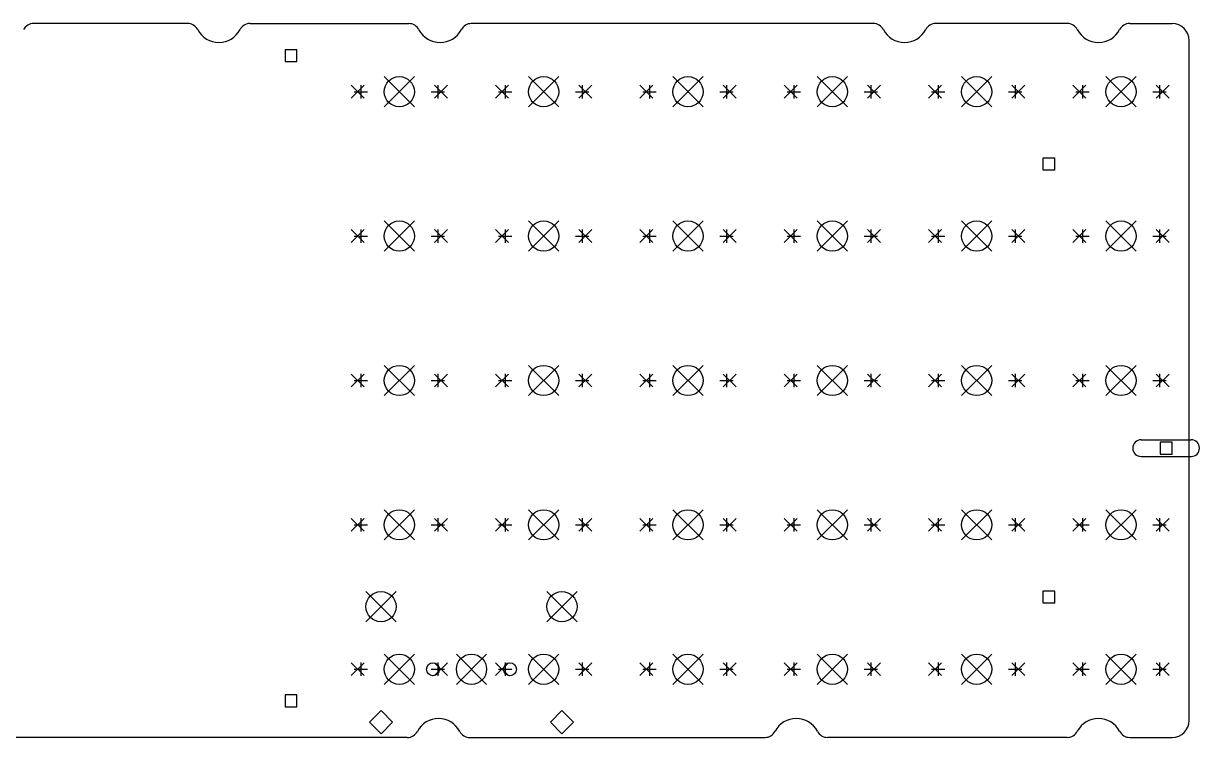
# Model space of a CAD drawing. Extents: x 8 to 296, y -173 to -55.
# Drawn here: x 140.9 to 296.1, y -149.5 to -55.3 of the extents above; entities that cross this region are included whole.
import ezdxf

# ---------------------------------------------------------------- set-up
doc = ezdxf.new("R2010")
doc.units = 0
doc.layers.add('BLACK', color=7, linetype='CONTINUOUS')

msp = doc.modelspace()

# ---------------------------------------------------------------- linework, layer by layer
at = {"layer": 'BLACK', "linetype": 'CONTINUOUS'}
for p, q in [((162.564, -55.2937), (142.236, -55.2937)), ((170.811, -55.2937), (191.754, -55.3)), ((253.052, -55.2937), (200, -55.3)), ((278.65, -55.2937), (261.298, -55.2937)), ((286.897, -55.2937), (292.5, -55.2937)), ((176.99, -58.7535), (175.435, -58.7535)), ((175.435, -58.7535), (175.435, -60.3091)), ((176.99, -60.3091), (176.99, -58.7535)), ((294.75, -147.244), (294.75, -57.5437)), ((175.435, -60.3091), (176.99, -60.3091)), ((184.15, -63.4438), (185.85, -65.1438)), ((185.85, -63.4438), (184.15, -65.1438)), ((184.15, -63.4438), (185.85, -65.1438)), ((185.85, -63.4438), (184.15, -65.1438)), ((185.42, -63.4188), (185.42, -65.1688)), ((185.42, -63.4188), (185.42, -65.1688)), ((188.506, -62.2999), (192.494, -66.2877)), ((192.494, -62.2999), (188.506, -66.2877)), ((188.506, -62.2999), (192.494, -66.2877)), ((192.494, -62.2999), (188.506, -66.2877)), ((195.15, -63.4438), (196.85, -65.1438)), ((196.85, -63.4438), (195.15, -65.1438)), ((195.15, -63.4438), (196.85, -65.1438)), ((196.85, -63.4438), (195.15, -65.1438)), ((195.58, -63.4188), (195.58, -65.1688)), ((195.58, -63.4188), (195.58, -65.1688)), ((203.2, -63.4438), (204.9, -65.1438)), ((204.9, -63.4438), (203.2, -65.1438)), ((203.2, -63.4438), (204.9, -65.1438)), ((204.9, -63.4438), (203.2, -65.1438)), ((204.47, -63.4188), (204.47, -65.1688)), ((204.47, -63.4188), (204.47, -65.1688)), ((207.556, -62.2999), (211.544, -66.2877)), ((211.544, -62.2999), (207.556, -66.2877)), ((207.556, -62.2999), (211.544, -66.2877)), ((211.544, -62.2999), (207.556, -66.2877)), ((214.2, -63.4438), (215.9, -65.1438)), ((215.9, -63.4438), (214.2, -65.1438)), ((214.2, -63.4438), (215.9, -65.1438)), ((215.9, -63.4438), (214.2, -65.1438)), ((214.63, -63.4188), (214.63, -65.1688)), ((214.63, -63.4188), (214.63, -65.1688)), ((222.25, -63.4438), (223.95, -65.1438)), ((223.95, -63.4438), (222.25, -65.1438)), ((222.25, -63.4438), (223.95, -65.1438)), ((223.95, -63.4438), (222.25, -65.1438)), ((223.52, -63.4188), (223.52, -65.1688)), ((223.52, -63.4188), (223.52, -65.1688)), ((226.606, -62.2999), (230.594, -66.2877)), ((230.594, -62.2999), (226.606, -66.2877)), ((226.606, -62.2999), (230.594, -66.2877)), ((230.594, -62.2999), (226.606, -66.2877)), ((233.25, -63.4438), (234.95, -65.1438)), ((234.95, -63.4438), (233.25, -65.1438)), ((233.25, -63.4438), (234.95, -65.1438)), ((234.95, -63.4438), (233.25, -65.1438)), ((233.68, -63.4188), (233.68, -65.1688)), ((233.68, -63.4188), (233.68, -65.1688)), ((241.3, -63.4438), (243, -65.1438)), ((243, -63.4438), (241.3, -65.1438)), ((241.3, -63.4438), (243, -65.1438)), ((243, -63.4438), (241.3, -65.1438)), ((242.57, -63.4188), (242.57, -65.1688)), ((242.57, -63.4188), (242.57, -65.1688)), ((245.656, -62.2999), (249.644, -66.2877)), ((249.644, -62.2999), (245.656, -66.2877)), ((245.656, -62.2999), (249.644, -66.2877)), ((249.644, -62.2999), (245.656, -66.2877)), ((252.3, -63.4438), (254, -65.1438)), ((254, -63.4438), (252.3, -65.1438)), ((252.3, -63.4438), (254, -65.1438)), ((254, -63.4438), (252.3, -65.1438)), ((252.73, -63.4188), (252.73, -65.1688)), ((252.73, -63.4188), (252.73, -65.1688)), ((260.35, -63.4438), (262.05, -65.1438)), ((262.05, -63.4438), (260.35, -65.1438)), ((260.35, -63.4438), (262.05, -65.1438)), ((262.05, -63.4438), (260.35, -65.1438)), ((261.62, -63.4188), (261.62, -65.1688)), ((261.62, -63.4188), (261.62, -65.1688)), ((264.706, -62.2999), (268.694, -66.2877)), ((268.694, -62.2999), (264.706, -66.2877)), ((264.706, -62.2999), (268.694, -66.2877)), ((268.694, -62.2999), (264.706, -66.2877)), ((271.35, -63.4438), (273.05, -65.1438)), ((273.05, -63.4438), (271.35, -65.1438)), ((271.35, -63.4438), (273.05, -65.1438)), ((273.05, -63.4438), (271.35, -65.1438)), ((271.78, -63.4188), (271.78, -65.1688)), ((271.78, -63.4188), (271.78, -65.1688)), ((279.4, -63.4438), (281.1, -65.1438)), ((281.1, -63.4438), (279.4, -65.1438)), ((279.4, -63.4438), (281.1, -65.1438)), ((281.1, -63.4438), (279.4, -65.1438)), ((280.67, -63.4188), (280.67, -65.1688)), ((280.67, -63.4188), (280.67, -65.1688)), ((283.756, -62.2999), (287.744, -66.2877)), ((287.744, -62.2999), (283.756, -66.2877)), ((283.756, -62.2999), (287.744, -66.2877)), ((287.744, -62.2999), (283.756, -66.2877)), ((290.4, -63.4438), (292.1, -65.1438)), ((292.1, -63.4438), (290.4, -65.1438)), ((290.4, -63.4438), (292.1, -65.1438)), ((292.1, -63.4438), (290.4, -65.1438)), ((290.83, -63.4188), (290.83, -65.1688)), ((290.83, -63.4188), (290.83, -65.1688)), ((184.545, -64.2938), (186.295, -64.2938)), ((184.545, -64.2938), (186.295, -64.2938)), ((194.705, -64.2938), (196.455, -64.2938)), ((194.705, -64.2938), (196.455, -64.2938)), ((203.595, -64.2938), (205.345, -64.2938)), ((203.595, -64.2938), (205.345, -64.2938)), ((213.755, -64.2938), (215.505, -64.2938)), ((213.755, -64.2938), (215.505, -64.2938)), ((222.645, -64.2938), (224.395, -64.2938)), ((222.645, -64.2938), (224.395, -64.2938)), ((232.805, -64.2938), (234.555, -64.2938)), ((232.805, -64.2938), (234.555, -64.2938)), ((241.695, -64.2938), (243.445, -64.2938)), ((241.695, -64.2938), (243.445, -64.2938)), ((251.855, -64.2938), (253.605, -64.2938)), ((251.855, -64.2938), (253.605, -64.2938)), ((260.745, -64.2938), (262.495, -64.2938)), ((260.745, -64.2938), (262.495, -64.2938)), ((270.905, -64.2938), (272.655, -64.2938)), ((270.905, -64.2938), (272.655, -64.2938)), ((279.795, -64.2938), (281.545, -64.2938)), ((279.795, -64.2938), (281.545, -64.2938)), ((289.955, -64.2938), (291.705, -64.2938)), ((289.955, -64.2938), (291.705, -64.2938)), ((277.003, -73.041), (275.447, -73.041)), ((275.447, -73.041), (275.447, -74.5966)), ((277.003, -74.5966), (277.003, -73.041)), ((275.447, -74.5966), (277.003, -74.5966)), ((188.506, -81.3499), (192.494, -85.3377)), ((192.494, -81.3499), (188.506, -85.3377)), ((188.506, -81.3499), (192.494, -85.3377)), ((192.494, -81.3499), (188.506, -85.3377)), ((207.556, -81.3499), (211.544, -85.3377)), ((211.544, -81.3499), (207.556, -85.3377)), ((207.556, -81.3499), (211.544, -85.3377)), ((211.544, -81.3499), (207.556, -85.3377)), ((226.606, -81.3499), (230.594, -85.3377)), ((230.594, -81.3499), (226.606, -85.3377)), ((226.606, -81.3499), (230.594, -85.3377)), ((230.594, -81.3499), (226.606, -85.3377)), ((245.656, -81.3499), (249.644, -85.3377)), ((249.644, -81.3499), (245.656, -85.3377)), ((245.656, -81.3499), (249.644, -85.3377)), ((249.644, -81.3499), (245.656, -85.3377)), ((264.706, -81.3499), (268.694, -85.3377)), ((268.694, -81.3499), (264.706, -85.3377)), ((264.706, -81.3499), (268.694, -85.3377)), ((268.694, -81.3499), (264.706, -85.3377)), ((283.756, -81.3499), (287.744, -85.3377)), ((287.744, -81.3499), (283.756, -85.3377)), ((283.756, -81.3499), (287.744, -85.3377)), ((287.744, -81.3499), (283.756, -85.3377)), ((184.15, -82.4938), (185.85, -84.1938)), ((185.85, -82.4938), (184.15, -84.1938)), ((184.15, -82.4938), (185.85, -84.1938)), ((185.85, -82.4938), (184.15, -84.1938)), ((184.545, -83.3438), (186.295, -83.3438)), ((184.545, -83.3438), (186.295, -83.3438)), ((185.42, -82.4688), (185.42, -84.2188)), ((185.42, -82.4688), (185.42, -84.2188)), ((194.705, -83.3438), (196.455, -83.3438)), ((194.705, -83.3438), (196.455, -83.3438)), ((195.15, -82.4938), (196.85, -84.1938)), ((196.85, -82.4938), (195.15, -84.1938)), ((195.15, -82.4938), (196.85, -84.1938)), ((196.85, -82.4938), (195.15, -84.1938)), ((195.58, -82.4688), (195.58, -84.2188)), ((195.58, -82.4688), (195.58, -84.2188)), ((203.2, -82.4938), (204.9, -84.1938)), ((204.9, -82.4938), (203.2, -84.1938)), ((203.2, -82.4938), (204.9, -84.1938)), ((204.9, -82.4938), (203.2, -84.1938)), ((203.595, -83.3438), (205.345, -83.3438)), ((203.595, -83.3438), (205.345, -83.3438)), ((204.47, -82.4688), (204.47, -84.2188)), ((204.47, -82.4688), (204.47, -84.2188)), ((213.755, -83.3438), (215.505, -83.3438)), ((213.755, -83.3438), (215.505, -83.3438)), ((214.2, -82.4938), (215.9, -84.1938)), ((215.9, -82.4938), (214.2, -84.1938)), ((214.2, -82.4938), (215.9, -84.1938)), ((215.9, -82.4938), (214.2, -84.1938)), ((214.63, -82.4688), (214.63, -84.2188)), ((214.63, -82.4688), (214.63, -84.2188)), ((222.25, -82.4938), (223.95, -84.1938)), ((223.95, -82.4938), (222.25, -84.1938)), ((222.25, -82.4938), (223.95, -84.1938)), ((223.95, -82.4938), (222.25, -84.1938)), ((222.645, -83.3438), (224.395, -83.3438)), ((222.645, -83.3438), (224.395, -83.3438)), ((223.52, -82.4688), (223.52, -84.2188)), ((223.52, -82.4688), (223.52, -84.2188)), ((232.805, -83.3438), (234.555, -83.3438)), ((232.805, -83.3438), (234.555, -83.3438)), ((233.25, -82.4938), (234.95, -84.1938)), ((234.95, -82.4938), (233.25, -84.1938)), ((233.25, -82.4938), (234.95, -84.1938)), ((234.95, -82.4938), (233.25, -84.1938)), ((233.68, -82.4688), (233.68, -84.2188)), ((233.68, -82.4688), (233.68, -84.2188)), ((241.3, -82.4938), (243, -84.1938)), ((243, -82.4938), (241.3, -84.1938)), ((241.3, -82.4938), (243, -84.1938)), ((243, -82.4938), (241.3, -84.1938)), ((241.695, -83.3438), (243.445, -83.3438)), ((241.695, -83.3438), (243.445, -83.3438)), ((242.57, -82.4688), (242.57, -84.2188)), ((242.57, -82.4688), (242.57, -84.2188)), ((251.855, -83.3438), (253.605, -83.3438)), ((251.855, -83.3438), (253.605, -83.3438)), ((252.3, -82.4938), (254, -84.1938)), ((254, -82.4938), (252.3, -84.1938)), ((252.3, -82.4938), (254, -84.1938)), ((254, -82.4938), (252.3, -84.1938)), ((252.73, -82.4688), (252.73, -84.2188)), ((252.73, -82.4688), (252.73, -84.2188)), ((260.35, -82.4938), (262.05, -84.1938)), ((262.05, -82.4938), (260.35, -84.1938)), ((260.35, -82.4938), (262.05, -84.1938)), ((262.05, -82.4938), (260.35, -84.1938)), ((260.745, -83.3438), (262.495, -83.3438)), ((260.745, -83.3438), (262.495, -83.3438)), ((261.62, -82.4688), (261.62, -84.2188)), ((261.62, -82.4688), (261.62, -84.2188)), ((270.905, -83.3438), (272.655, -83.3438)), ((270.905, -83.3438), (272.655, -83.3438)), ((271.35, -82.4938), (273.05, -84.1938)), ((273.05, -82.4938), (271.35, -84.1938)), ((271.35, -82.4938), (273.05, -84.1938)), ((273.05, -82.4938), (271.35, -84.1938)), ((271.78, -82.4688), (271.78, -84.2188)), ((271.78, -82.4688), (271.78, -84.2188)), ((279.4, -82.4938), (281.1, -84.1938)), ((281.1, -82.4938), (279.4, -84.1938)), ((279.4, -82.4938), (281.1, -84.1938)), ((281.1, -82.4938), (279.4, -84.1938)), ((279.795, -83.3438), (281.545, -83.3438)), ((279.795, -83.3438), (281.545, -83.3438)), ((280.67, -82.4688), (280.67, -84.2188)), ((280.67, -82.4688), (280.67, -84.2188)), ((289.955, -83.3438), (291.705, -83.3438)), ((289.955, -83.3438), (291.705, -83.3438)), ((290.4, -82.4938), (292.1, -84.1938)), ((292.1, -82.4938), (290.4, -84.1938)), ((290.4, -82.4938), (292.1, -84.1938)), ((292.1, -82.4938), (290.4, -84.1938)), ((290.83, -82.4688), (290.83, -84.2188)), ((290.83, -82.4688), (290.83, -84.2188)), ((188.506, -100.4), (192.494, -104.388)), ((192.494, -100.4), (188.506, -104.388)), ((188.506, -100.4), (192.494, -104.388)), ((192.494, -100.4), (188.506, -104.388)), ((207.556, -100.4), (211.544, -104.388)), ((211.544, -100.4), (207.556, -104.388)), ((207.556, -100.4), (211.544, -104.388)), ((211.544, -100.4), (207.556, -104.388)), ((226.606, -100.4), (230.594, -104.388)), ((230.594, -100.4), (226.606, -104.388)), ((226.606, -100.4), (230.594, -104.388)), ((230.594, -100.4), (226.606, -104.388)), ((245.656, -100.4), (249.644, -104.388)), ((249.644, -100.4), (245.656, -104.388)), ((245.656, -100.4), (249.644, -104.388)), ((249.644, -100.4), (245.656, -104.388)), ((264.706, -100.4), (268.694, -104.388)), ((268.694, -100.4), (264.706, -104.388)), ((264.706, -100.4), (268.694, -104.388)), ((268.694, -100.4), (264.706, -104.388)), ((283.756, -100.4), (287.744, -104.388)), ((287.744, -100.4), (283.756, -104.388)), ((283.756, -100.4), (287.744, -104.388)), ((287.744, -100.4), (283.756, -104.388)), ((184.15, -101.544), (185.85, -103.244)), ((185.85, -101.544), (184.15, -103.244)), ((184.15, -101.544), (185.85, -103.244)), ((185.85, -101.544), (184.15, -103.244)), ((184.545, -102.394), (186.295, -102.394)), ((184.545, -102.394), (186.295, -102.394)), ((185.42, -101.519), (185.42, -103.269)), ((185.42, -101.519), (185.42, -103.269)), ((194.705, -102.394), (196.455, -102.394)), ((194.705, -102.394), (196.455, -102.394)), ((195.15, -101.544), (196.85, -103.244)), ((196.85, -101.544), (195.15, -103.244)), ((195.15, -101.544), (196.85, -103.244)), ((196.85, -101.544), (195.15, -103.244)), ((195.58, -101.519), (195.58, -103.269)), ((195.58, -101.519), (195.58, -103.269)), ((203.2, -101.544), (204.9, -103.244)), ((204.9, -101.544), (203.2, -103.244)), ((203.2, -101.544), (204.9, -103.244)), ((204.9, -101.544), (203.2, -103.244)), ((203.595, -102.394), (205.345, -102.394)), ((203.595, -102.394), (205.345, -102.394)), ((204.47, -101.519), (204.47, -103.269)), ((204.47, -101.519), (204.47, -103.269)), ((213.755, -102.394), (215.505, -102.394)), ((213.755, -102.394), (215.505, -102.394)), ((214.2, -101.544), (215.9, -103.244)), ((215.9, -101.544), (214.2, -103.244)), ((214.2, -101.544), (215.9, -103.244)), ((215.9, -101.544), (214.2, -103.244)), ((214.63, -101.519), (214.63, -103.269)), ((214.63, -101.519), (214.63, -103.269)), ((222.25, -101.544), (223.95, -103.244)), ((223.95, -101.544), (222.25, -103.244)), ((222.25, -101.544), (223.95, -103.244)), ((223.95, -101.544), (222.25, -103.244)), ((222.645, -102.394), (224.395, -102.394)), ((222.645, -102.394), (224.395, -102.394)), ((223.52, -101.519), (223.52, -103.269)), ((223.52, -101.519), (223.52, -103.269)), ((232.805, -102.394), (234.555, -102.394)), ((232.805, -102.394), (234.555, -102.394)), ((233.25, -101.544), (234.95, -103.244)), ((234.95, -101.544), (233.25, -103.244)), ((233.25, -101.544), (234.95, -103.244)), ((234.95, -101.544), (233.25, -103.244)), ((233.68, -101.519), (233.68, -103.269)), ((233.68, -101.519), (233.68, -103.269)), ((241.3, -101.544), (243, -103.244)), ((243, -101.544), (241.3, -103.244)), ((241.3, -101.544), (243, -103.244)), ((243, -101.544), (241.3, -103.244)), ((241.695, -102.394), (243.445, -102.394)), ((241.695, -102.394), (243.445, -102.394)), ((242.57, -101.519), (242.57, -103.269)), ((242.57, -101.519), (242.57, -103.269)), ((251.855, -102.394), (253.605, -102.394)), ((251.855, -102.394), (253.605, -102.394)), ((252.3, -101.544), (254, -103.244)), ((254, -101.544), (252.3, -103.244)), ((252.3, -101.544), (254, -103.244)), ((254, -101.544), (252.3, -103.244)), ((252.73, -101.519), (252.73, -103.269)), ((252.73, -101.519), (252.73, -103.269)), ((260.35, -101.544), (262.05, -103.244)), ((262.05, -101.544), (260.35, -103.244)), ((260.35, -101.544), (262.05, -103.244)), ((262.05, -101.544), (260.35, -103.244)), ((260.745, -102.394), (262.495, -102.394)), ((260.745, -102.394), (262.495, -102.394)), ((261.62, -101.519), (261.62, -103.269)), ((261.62, -101.519), (261.62, -103.269)), ((270.905, -102.394), (272.655, -102.394)), ((270.905, -102.394), (272.655, -102.394)), ((271.35, -101.544), (273.05, -103.244)), ((273.05, -101.544), (271.35, -103.244)), ((271.35, -101.544), (273.05, -103.244)), ((273.05, -101.544), (271.35, -103.244)), ((271.78, -101.519), (271.78, -103.269)), ((271.78, -101.519), (271.78, -103.269)), ((279.4, -101.544), (281.1, -103.244)), ((281.1, -101.544), (279.4, -103.244)), ((279.4, -101.544), (281.1, -103.244)), ((281.1, -101.544), (279.4, -103.244)), ((279.795, -102.394), (281.545, -102.394)), ((279.795, -102.394), (281.545, -102.394)), ((280.67, -101.519), (280.67, -103.269)), ((280.67, -101.519), (280.67, -103.269)), ((289.955, -102.394), (291.705, -102.394)), ((289.955, -102.394), (291.705, -102.394)), ((290.4, -101.544), (292.1, -103.244)), ((292.1, -101.544), (290.4, -103.244)), ((290.4, -101.544), (292.1, -103.244)), ((292.1, -101.544), (290.4, -103.244)), ((290.83, -101.519), (290.83, -103.269)), ((290.83, -101.519), (290.83, -103.269)), ((288.403, -110.224), (295.003, -110.224)), ((292.481, -110.546), (290.926, -110.546)), ((290.926, -110.546), (290.926, -112.101)), ((292.481, -112.101), (292.481, -110.546)), ((288.403, -112.424), (295.003, -112.424)), ((290.926, -112.101), (292.481, -112.101)), ((188.506, -119.45), (192.494, -123.438)), ((192.494, -119.45), (188.506, -123.438)), ((188.506, -119.45), (192.494, -123.438)), ((192.494, -119.45), (188.506, -123.438)), ((207.556, -119.45), (211.544, -123.438)), ((211.544, -119.45), (207.556, -123.438)), ((207.556, -119.45), (211.544, -123.438)), ((211.544, -119.45), (207.556, -123.438)), ((226.606, -119.45), (230.594, -123.438)), ((230.594, -119.45), (226.606, -123.438)), ((226.606, -119.45), (230.594, -123.438)), ((230.594, -119.45), (226.606, -123.438)), ((245.656, -119.45), (249.644, -123.438)), ((249.644, -119.45), (245.656, -123.438)), ((245.656, -119.45), (249.644, -123.438)), ((249.644, -119.45), (245.656, -123.438)), ((264.706, -119.45), (268.694, -123.438)), ((268.694, -119.45), (264.706, -123.438)), ((264.706, -119.45), (268.694, -123.438)), ((268.694, -119.45), (264.706, -123.438)), ((283.756, -119.45), (287.744, -123.438)), ((287.744, -119.45), (283.756, -123.438)), ((283.756, -119.45), (287.744, -123.438)), ((287.744, -119.45), (283.756, -123.438)), ((184.15, -120.594), (185.85, -122.294)), ((185.85, -120.594), (184.15, -122.294)), ((184.15, -120.594), (185.85, -122.294)), ((185.85, -120.594), (184.15, -122.294)), ((185.42, -120.569), (185.42, -122.319)), ((185.42, -120.569), (185.42, -122.319)), ((195.15, -120.594), (196.85, -122.294)), ((196.85, -120.594), (195.15, -122.294)), ((195.15, -120.594), (196.85, -122.294)), ((196.85, -120.594), (195.15, -122.294)), ((195.58, -120.569), (195.58, -122.319)), ((195.58, -120.569), (195.58, -122.319)), ((203.2, -120.594), (204.9, -122.294)), ((204.9, -120.594), (203.2, -122.294)), ((203.2, -120.594), (204.9, -122.294)), ((204.9, -120.594), (203.2, -122.294)), ((204.47, -120.569), (204.47, -122.319)), ((204.47, -120.569), (204.47, -122.319)), ((214.2, -120.594), (215.9, -122.294)), ((215.9, -120.594), (214.2, -122.294)), ((214.2, -120.594), (215.9, -122.294)), ((215.9, -120.594), (214.2, -122.294)), ((214.63, -120.569), (214.63, -122.319)), ((214.63, -120.569), (214.63, -122.319)), ((222.25, -120.594), (223.95, -122.294)), ((223.95, -120.594), (222.25, -122.294)), ((222.25, -120.594), (223.95, -122.294)), ((223.95, -120.594), (222.25, -122.294)), ((223.52, -120.569), (223.52, -122.319)), ((223.52, -120.569), (223.52, -122.319)), ((233.25, -120.594), (234.95, -122.294)), ((234.95, -120.594), (233.25, -122.294)), ((233.25, -120.594), (234.95, -122.294)), ((234.95, -120.594), (233.25, -122.294)), ((233.68, -120.569), (233.68, -122.319)), ((233.68, -120.569), (233.68, -122.319)), ((241.3, -120.594), (243, -122.294)), ((243, -120.594), (241.3, -122.294)), ((241.3, -120.594), (243, -122.294)), ((243, -120.594), (241.3, -122.294)), ((242.57, -120.569), (242.57, -122.319)), ((242.57, -120.569), (242.57, -122.319)), ((252.3, -120.594), (254, -122.294)), ((254, -120.594), (252.3, -122.294)), ((252.3, -120.594), (254, -122.294)), ((254, -120.594), (252.3, -122.294)), ((252.73, -120.569), (252.73, -122.319)), ((252.73, -120.569), (252.73, -122.319)), ((260.35, -120.594), (262.05, -122.294)), ((262.05, -120.594), (260.35, -122.294)), ((260.35, -120.594), (262.05, -122.294)), ((262.05, -120.594), (260.35, -122.294)), ((261.62, -120.569), (261.62, -122.319)), ((261.62, -120.569), (261.62, -122.319)), ((271.35, -120.594), (273.05, -122.294)), ((273.05, -120.594), (271.35, -122.294)), ((271.35, -120.594), (273.05, -122.294)), ((273.05, -120.594), (271.35, -122.294)), ((271.78, -120.569), (271.78, -122.319)), ((271.78, -120.569), (271.78, -122.319)), ((279.4, -120.594), (281.1, -122.294)), ((281.1, -120.594), (279.4, -122.294)), ((279.4, -120.594), (281.1, -122.294)), ((281.1, -120.594), (279.4, -122.294)), ((280.67, -120.569), (280.67, -122.319)), ((280.67, -120.569), (280.67, -122.319)), ((290.4, -120.594), (292.1, -122.294)), ((292.1, -120.594), (290.4, -122.294)), ((290.4, -120.594), (292.1, -122.294)), ((292.1, -120.594), (290.4, -122.294)), ((290.83, -120.569), (290.83, -122.319)), ((290.83, -120.569), (290.83, -122.319)), ((184.545, -121.444), (186.295, -121.444)), ((184.545, -121.444), (186.295, -121.444)), ((194.705, -121.444), (196.455, -121.444)), ((194.705, -121.444), (196.455, -121.444)), ((203.595, -121.444), (205.345, -121.444)), ((203.595, -121.444), (205.345, -121.444)), ((213.755, -121.444), (215.505, -121.444)), ((213.755, -121.444), (215.505, -121.444)), ((222.645, -121.444), (224.395, -121.444)), ((222.645, -121.444), (224.395, -121.444)), ((232.805, -121.444), (234.555, -121.444)), ((232.805, -121.444), (234.555, -121.444)), ((241.695, -121.444), (243.445, -121.444)), ((241.695, -121.444), (243.445, -121.444)), ((251.855, -121.444), (253.605, -121.444)), ((251.855, -121.444), (253.605, -121.444)), ((260.745, -121.444), (262.495, -121.444)), ((260.745, -121.444), (262.495, -121.444)), ((270.905, -121.444), (272.655, -121.444)), ((270.905, -121.444), (272.655, -121.444)), ((279.795, -121.444), (281.545, -121.444)), ((279.795, -121.444), (281.545, -121.444)), ((289.955, -121.444), (291.705, -121.444)), ((289.955, -121.444), (291.705, -121.444)), ((186.093, -130.245), (190.081, -134.233)), ((190.081, -130.245), (186.093, -134.233)), ((209.969, -130.245), (213.957, -134.233)), ((213.957, -130.245), (209.969, -134.233)), ((277.003, -130.191), (275.447, -130.191)), ((275.447, -130.191), (275.447, -131.747)), ((277.003, -131.747), (277.003, -130.191)), ((275.447, -131.747), (277.003, -131.747)), ((184.15, -139.644), (185.85, -141.344)), ((185.85, -139.644), (184.15, -141.344)), ((184.15, -139.644), (185.85, -141.344)), ((185.85, -139.644), (184.15, -141.344)), ((185.42, -139.619), (185.42, -141.369)), ((185.42, -139.619), (185.42, -141.369)), ((188.506, -138.5), (192.494, -142.488)), ((192.494, -138.5), (188.506, -142.488)), ((188.506, -138.5), (192.494, -142.488)), ((192.494, -138.5), (188.506, -142.488)), ((195.15, -139.644), (196.85, -141.344)), ((196.85, -139.644), (195.15, -141.344)), ((195.15, -139.644), (196.85, -141.344)), ((196.85, -139.644), (195.15, -141.344)), ((195.58, -139.619), (195.58, -141.369)), ((195.58, -139.619), (195.58, -141.369)), ((198.031, -138.5), (202.019, -142.488)), ((202.019, -138.5), (198.031, -142.488)), ((203.2, -139.644), (204.9, -141.344)), ((204.9, -139.644), (203.2, -141.344)), ((203.2, -139.644), (204.9, -141.344)), ((204.9, -139.644), (203.2, -141.344)), ((204.47, -139.619), (204.47, -141.369)), ((204.47, -139.619), (204.47, -141.369)), ((207.556, -138.5), (211.544, -142.488)), ((211.544, -138.5), (207.556, -142.488)), ((207.556, -138.5), (211.544, -142.488)), ((211.544, -138.5), (207.556, -142.488)), ((214.2, -139.644), (215.9, -141.344)), ((215.9, -139.644), (214.2, -141.344)), ((214.2, -139.644), (215.9, -141.344)), ((215.9, -139.644), (214.2, -141.344)), ((214.63, -139.619), (214.63, -141.369)), ((214.63, -139.619), (214.63, -141.369)), ((222.25, -139.644), (223.95, -141.344)), ((223.95, -139.644), (222.25, -141.344)), ((222.25, -139.644), (223.95, -141.344)), ((223.95, -139.644), (222.25, -141.344)), ((223.52, -139.619), (223.52, -141.369)), ((223.52, -139.619), (223.52, -141.369)), ((226.606, -138.5), (230.594, -142.488)), ((230.594, -138.5), (226.606, -142.488)), ((226.606, -138.5), (230.594, -142.488)), ((230.594, -138.5), (226.606, -142.488)), ((233.25, -139.644), (234.95, -141.344)), ((234.95, -139.644), (233.25, -141.344)), ((233.25, -139.644), (234.95, -141.344)), ((234.95, -139.644), (233.25, -141.344)), ((233.68, -139.619), (233.68, -141.369)), ((233.68, -139.619), (233.68, -141.369)), ((241.3, -139.644), (243, -141.344)), ((243, -139.644), (241.3, -141.344)), ((241.3, -139.644), (243, -141.344)), ((243, -139.644), (241.3, -141.344)), ((242.57, -139.619), (242.57, -141.369)), ((242.57, -139.619), (242.57, -141.369)), ((245.656, -138.5), (249.644, -142.488)), ((249.644, -138.5), (245.656, -142.488)), ((245.656, -138.5), (249.644, -142.488)), ((249.644, -138.5), (245.656, -142.488)), ((252.3, -139.644), (254, -141.344)), ((254, -139.644), (252.3, -141.344)), ((252.3, -139.644), (254, -141.344)), ((254, -139.644), (252.3, -141.344)), ((252.73, -139.619), (252.73, -141.369)), ((252.73, -139.619), (252.73, -141.369)), ((260.35, -139.644), (262.05, -141.344)), ((262.05, -139.644), (260.35, -141.344)), ((260.35, -139.644), (262.05, -141.344)), ((262.05, -139.644), (260.35, -141.344)), ((261.62, -139.619), (261.62, -141.369)), ((261.62, -139.619), (261.62, -141.369)), ((264.706, -138.5), (268.694, -142.488)), ((268.694, -138.5), (264.706, -142.488)), ((264.706, -138.5), (268.694, -142.488)), ((268.694, -138.5), (264.706, -142.488)), ((271.35, -139.644), (273.05, -141.344)), ((273.05, -139.644), (271.35, -141.344)), ((271.35, -139.644), (273.05, -141.344)), ((273.05, -139.644), (271.35, -141.344)), ((271.78, -139.619), (271.78, -141.369)), ((271.78, -139.619), (271.78, -141.369)), ((279.4, -139.644), (281.1, -141.344)), ((281.1, -139.644), (279.4, -141.344)), ((279.4, -139.644), (281.1, -141.344)), ((281.1, -139.644), (279.4, -141.344)), ((280.67, -139.619), (280.67, -141.369)), ((280.67, -139.619), (280.67, -141.369)), ((283.756, -138.5), (287.744, -142.488)), ((287.744, -138.5), (283.756, -142.488)), ((283.756, -138.5), (287.744, -142.488)), ((287.744, -138.5), (283.756, -142.488)), ((290.4, -139.644), (292.1, -141.344)), ((292.1, -139.644), (290.4, -141.344)), ((290.4, -139.644), (292.1, -141.344)), ((292.1, -139.644), (290.4, -141.344)), ((290.83, -139.619), (290.83, -141.369)), ((290.83, -139.619), (290.83, -141.369)), ((184.545, -140.494), (186.295, -140.494)), ((184.545, -140.494), (186.295, -140.494)), ((194.705, -140.494), (196.455, -140.494)), ((194.705, -140.494), (196.455, -140.494)), ((203.595, -140.494), (205.345, -140.494)), ((203.595, -140.494), (205.345, -140.494)), ((213.755, -140.494), (215.505, -140.494)), ((213.755, -140.494), (215.505, -140.494)), ((222.645, -140.494), (224.395, -140.494)), ((222.645, -140.494), (224.395, -140.494)), ((232.805, -140.494), (234.555, -140.494)), ((232.805, -140.494), (234.555, -140.494)), ((241.695, -140.494), (243.445, -140.494)), ((241.695, -140.494), (243.445, -140.494)), ((251.855, -140.494), (253.605, -140.494)), ((251.855, -140.494), (253.605, -140.494)), ((260.745, -140.494), (262.495, -140.494)), ((260.745, -140.494), (262.495, -140.494)), ((270.905, -140.494), (272.655, -140.494)), ((270.905, -140.494), (272.655, -140.494)), ((279.795, -140.494), (281.545, -140.494)), ((279.795, -140.494), (281.545, -140.494)), ((289.955, -140.494), (291.705, -140.494)), ((289.955, -140.494), (291.705, -140.494)), ((176.99, -143.883), (175.435, -143.883)), ((175.435, -143.883), (175.435, -145.439)), ((176.99, -145.439), (176.99, -143.883)), ((175.435, -145.439), (176.99, -145.439)), ((188.087, -145.955), (186.563, -147.479)), ((189.611, -147.479), (188.087, -145.955)), ((211.963, -145.955), (210.439, -147.479)), ((213.487, -147.479), (211.963, -145.955)), ((186.563, -147.479), (188.087, -149.003)), ((188.087, -149.003), (189.611, -147.479)), ((210.439, -147.479), (211.963, -149.003)), ((211.963, -149.003), (213.487, -147.479)), ((191.554, -149.5), (113.246, -149.5)), ((199.8, -149.5), (238.764, -149.494)), ((278.65, -149.494), (247.011, -149.494)), ((286.897, -149.494), (292.5, -149.494))]:
    msp.add_line(p, q, dxfattribs=at)
at = {"layer": 'BLACK'}
for centre, radius in [((190.5, -64.2938), 1.9939), ((190.5, -64.2938), 1.9939), ((209.55, -64.2938), 1.9939), ((209.55, -64.2938), 1.9939), ((228.6, -64.2938), 1.9939), ((228.6, -64.2938), 1.9939), ((247.65, -64.2938), 1.9939), ((247.65, -64.2938), 1.9939), ((266.7, -64.2938), 1.9939), ((266.7, -64.2938), 1.9939), ((285.75, -64.2938), 1.9939), ((285.75, -64.2938), 1.9939), ((190.5, -83.3438), 1.9939), ((190.5, -83.3438), 1.9939), ((209.55, -83.3438), 1.9939), ((209.55, -83.3438), 1.9939), ((228.6, -83.3438), 1.9939), ((228.6, -83.3438), 1.9939), ((247.65, -83.3438), 1.9939), ((247.65, -83.3438), 1.9939), ((266.7, -83.3438), 1.9939), ((266.7, -83.3438), 1.9939), ((285.75, -83.3438), 1.9939), ((285.75, -83.3438), 1.9939), ((190.5, -102.394), 1.9939), ((190.5, -102.394), 1.9939), ((209.55, -102.394), 1.9939), ((209.55, -102.394), 1.9939), ((228.6, -102.394), 1.9939), ((228.6, -102.394), 1.9939), ((247.65, -102.394), 1.9939), ((247.65, -102.394), 1.9939), ((266.7, -102.394), 1.9939), ((266.7, -102.394), 1.9939), ((285.75, -102.394), 1.9939), ((285.75, -102.394), 1.9939), ((190.5, -121.444), 1.9939), ((190.5, -121.444), 1.9939), ((209.55, -121.444), 1.9939), ((209.55, -121.444), 1.9939), ((228.6, -121.444), 1.9939), ((228.6, -121.444), 1.9939), ((247.65, -121.444), 1.9939), ((247.65, -121.444), 1.9939), ((266.7, -121.444), 1.9939), ((266.7, -121.444), 1.9939), ((285.75, -121.444), 1.9939), ((285.75, -121.444), 1.9939), ((188.087, -132.239), 1.9939), ((211.963, -132.239), 1.9939), ((190.5, -140.494), 1.9939), ((190.5, -140.494), 1.9939), ((194.945, -140.494), 0.8509), ((200.025, -140.494), 1.9939), ((205.105, -140.494), 0.8509), ((209.55, -140.494), 1.9939), ((209.55, -140.494), 1.9939), ((228.6, -140.494), 1.9939), ((228.6, -140.494), 1.9939), ((247.65, -140.494), 1.9939), ((247.65, -140.494), 1.9939), ((266.7, -140.494), 1.9939), ((266.7, -140.494), 1.9939), ((285.75, -140.494), 1.9939), ((285.75, -140.494), 1.9939)]:
    msp.add_circle(centre, radius, dxfattribs=at)
for centre, radius, start, end in [((142.236, -56.7938), 1.5, 89.9998, 152.458), ((162.564, -56.7938), 1.5001, 27.5417, 90.0002), ((170.811, -56.7938), 1.5, 89.9998, 152.458), ((191.754, -56.8), 1.5, 27.5401, 90.0005), ((200, -56.8), 1.5, 90, 152.46), ((253.052, -56.7938), 1.5001, 27.5417, 90.0002), ((261.298, -56.7938), 1.5, 89.9998, 152.458), ((278.65, -56.7938), 1.5001, 27.5409, 89.9986), ((286.897, -56.7938), 1.5, 89.9981, 152.458), ((292.5, -57.5438), 2.25, 0.001273, 90), ((166.688, -54.6438), 3.15, -152.461, -27.5391), ((195.877, -54.65), 3.15, -152.46, -27.5399), ((257.175, -54.6438), 3.15, -152.461, -27.5391), ((282.773, -54.6437), 3.1501, -152.459, -27.5403), ((288.403, -111.324), 1.1, 90, 270), ((295.003, -111.324), 1.1, 270, 450), ((195.677, -150.15), 3.15, 27.5398, 152.46), ((242.887, -150.144), 3.15, 27.5398, 152.46), ((282.773, -150.144), 3.1499, 27.5387, 152.461), ((292.5, -147.244), 2.25, -90, -0.001273), ((191.554, -148), 1.5, -90.0004, -27.54), ((199.8, -148), 1.5, -152.46, -90), ((238.764, -147.994), 1.5, -90.0002, -27.5416), ((247.011, -147.994), 1.5001, -152.458, -89.9998), ((278.65, -147.994), 1.5001, -89.9986, -27.5409), ((286.897, -147.994), 1.5001, -152.458, -89.9981)]:
    msp.add_arc(centre, radius, start, end, dxfattribs=at)

doc.saveas('drawing.dxf')
